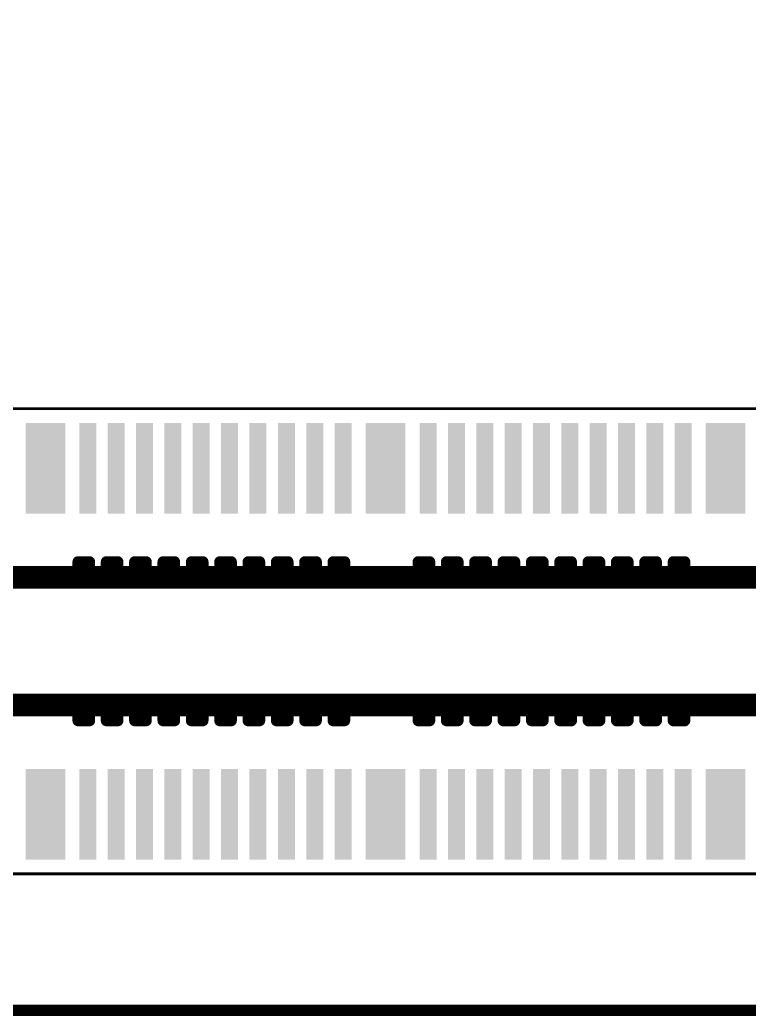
# Model space of a CAD drawing. Header units: millimetres. Extents: x -25.1 to 25.1, y -6.6 to 63.7.
# Drawn here: x -12.45 to 0.41, y -6.61 to 10.96 of the extents above; entities that cross this region are included whole.
import ezdxf

# ---------------------------------------------------------------- set-up
doc = ezdxf.new("R2010")
doc.units = ezdxf.units.MM
for name, color, linetype in [('Mechanical15', 3, 'Continuous'), ('TopLayer', 40, 'Continuous'), ('TopOverlay', 2, 'Continuous')]:
    doc.layers.add(name, color=color, linetype=linetype)

# ---------------------------------------------------------------- blocks, each defined once
blk = doc.blocks.new('Hirose')
at = {"const_width": 0.2}
blk.add_lwpolyline([(-24.97, -6.51), (24.958, -6.51), (24.958, 63.552), (-24.97, 63.552)], close=True, dxfattribs=at)
at = {"layer": 'Mechanical15', "const_width": 0.05}
for points in [[(-25, 4.1), (25, 4.1)], [(-25, -4.1), (25, -4.1)]]:
    blk.add_lwpolyline(points, dxfattribs=at)
at = {"layer": 'TopLayer'}
for points in [[(-12.35, 2.25), (-11.65, 2.25), (-12.35, 3.85), (-11.65, 3.85)], [(-11.4, 2.25), (-11.1, 2.25), (-11.4, 3.85), (-11.1, 3.85)], [(-10.9, 2.25), (-10.6, 2.25), (-10.9, 3.85), (-10.6, 3.85)], [(-10.4, 2.25), (-10.1, 2.25), (-10.4, 3.85), (-10.1, 3.85)], [(-9.9, 2.25), (-9.6, 2.25), (-9.9, 3.85), (-9.6, 3.85)], [(-9.4, 2.25), (-9.1, 2.25), (-9.4, 3.85), (-9.1, 3.85)], [(-8.9, 2.25), (-8.6, 2.25), (-8.9, 3.85), (-8.6, 3.85)], [(-8.4, 2.25), (-8.1, 2.25), (-8.4, 3.85), (-8.1, 3.85)], [(-7.9, 2.25), (-7.6, 2.25), (-7.9, 3.85), (-7.6, 3.85)], [(-7.4, 2.25), (-7.1, 2.25), (-7.4, 3.85), (-7.1, 3.85)], [(-6.9, 2.25), (-6.6, 2.25), (-6.9, 3.85), (-6.6, 3.85)], [(-6.35, 2.25), (-5.65, 2.25), (-6.35, 3.85), (-5.65, 3.85)], [(-5.4, 2.25), (-5.1, 2.25), (-5.4, 3.85), (-5.1, 3.85)], [(-4.9, 2.25), (-4.6, 2.25), (-4.9, 3.85), (-4.6, 3.85)], [(-4.4, 2.25), (-4.1, 2.25), (-4.4, 3.85), (-4.1, 3.85)], [(-3.9, 2.25), (-3.6, 2.25), (-3.9, 3.85), (-3.6, 3.85)], [(-3.4, 2.25), (-3.1, 2.25), (-3.4, 3.85), (-3.1, 3.85)], [(-2.9, 2.25), (-2.6, 2.25), (-2.9, 3.85), (-2.6, 3.85)], [(-2.4, 2.25), (-2.1, 2.25), (-2.4, 3.85), (-2.1, 3.85)], [(-1.9, 2.25), (-1.6, 2.25), (-1.9, 3.85), (-1.6, 3.85)], [(-1.4, 2.25), (-1.1, 2.25), (-1.4, 3.85), (-1.1, 3.85)], [(-0.9, 2.25), (-0.6, 2.25), (-0.9, 3.85), (-0.6, 3.85)], [(-0.35, 2.25), (0.35, 2.25), (-0.35, 3.85), (0.35, 3.85)], [(-12.35, -3.85), (-11.65, -3.85), (-12.35, -2.25), (-11.65, -2.25)], [(-11.4, -3.85), (-11.1, -3.85), (-11.4, -2.25), (-11.1, -2.25)], [(-10.9, -3.85), (-10.6, -3.85), (-10.9, -2.25), (-10.6, -2.25)], [(-10.4, -3.85), (-10.1, -3.85), (-10.4, -2.25), (-10.1, -2.25)], [(-9.9, -3.85), (-9.6, -3.85), (-9.9, -2.25), (-9.6, -2.25)], [(-9.4, -3.85), (-9.1, -3.85), (-9.4, -2.25), (-9.1, -2.25)], [(-8.9, -3.85), (-8.6, -3.85), (-8.9, -2.25), (-8.6, -2.25)], [(-8.4, -3.85), (-8.1, -3.85), (-8.4, -2.25), (-8.1, -2.25)], [(-7.9, -3.85), (-7.6, -3.85), (-7.9, -2.25), (-7.6, -2.25)], [(-7.4, -3.85), (-7.1, -3.85), (-7.4, -2.25), (-7.1, -2.25)], [(-6.9, -3.85), (-6.6, -3.85), (-6.9, -2.25), (-6.6, -2.25)], [(-6.35, -3.85), (-5.65, -3.85), (-6.35, -2.25), (-5.65, -2.25)], [(-5.4, -3.85), (-5.1, -3.85), (-5.4, -2.25), (-5.1, -2.25)], [(-4.9, -3.85), (-4.6, -3.85), (-4.9, -2.25), (-4.6, -2.25)], [(-4.4, -3.85), (-4.1, -3.85), (-4.4, -2.25), (-4.1, -2.25)], [(-3.9, -3.85), (-3.6, -3.85), (-3.9, -2.25), (-3.6, -2.25)], [(-3.4, -3.85), (-3.1, -3.85), (-3.4, -2.25), (-3.1, -2.25)], [(-2.9, -3.85), (-2.6, -3.85), (-2.9, -2.25), (-2.6, -2.25)], [(-2.4, -3.85), (-2.1, -3.85), (-2.4, -2.25), (-2.1, -2.25)], [(-1.9, -3.85), (-1.6, -3.85), (-1.9, -2.25), (-1.6, -2.25)], [(-1.4, -3.85), (-1.1, -3.85), (-1.4, -2.25), (-1.1, -2.25)], [(-0.9, -3.85), (-0.6, -3.85), (-0.9, -2.25), (-0.6, -2.25)], [(-0.35, -3.85), (0.35, -3.85), (-0.35, -2.25), (0.35, -2.25)]]:
    blk.add_solid(points, dxfattribs=at)
at = {"layer": 'TopOverlay', "const_width": 0.2}
for points in [[(-11.423, 1.346), (-11.423, 1.4)], [(-11.423, 1.4), (-11.223, 1.4)], [(-11.423, 1.225), (-11.423, 1.346)], [(-11.223, 1.346), (-11.223, 1.4)], [(-11.223, 1.225), (-11.223, 1.346)], [(-10.923, 1.346), (-10.923, 1.4)], [(-10.923, 1.4), (-10.723, 1.4)], [(-10.923, 1.225), (-10.923, 1.346)], [(-10.723, 1.346), (-10.723, 1.4)], [(-10.723, 1.225), (-10.723, 1.346)], [(-10.423, 1.346), (-10.423, 1.4)], [(-10.423, 1.4), (-10.223, 1.4)], [(-10.423, 1.225), (-10.423, 1.346)], [(-10.223, 1.346), (-10.223, 1.4)], [(-10.223, 1.225), (-10.223, 1.346)], [(-9.923, 1.346), (-9.923, 1.4)], [(-9.923, 1.4), (-9.723, 1.4)], [(-9.923, 1.225), (-9.923, 1.346)], [(-9.723, 1.346), (-9.723, 1.4)], [(-9.723, 1.225), (-9.723, 1.346)], [(-9.423, 1.346), (-9.423, 1.4)], [(-9.423, 1.4), (-9.223, 1.4)], [(-9.423, 1.225), (-9.423, 1.346)], [(-9.223, 1.346), (-9.223, 1.4)], [(-9.223, 1.225), (-9.223, 1.346)], [(-8.923, 1.346), (-8.923, 1.4)], [(-8.923, 1.4), (-8.723, 1.4)], [(-8.923, 1.225), (-8.923, 1.346)], [(-8.723, 1.346), (-8.723, 1.4)], [(-8.723, 1.225), (-8.723, 1.346)], [(-8.423, 1.346), (-8.423, 1.4)], [(-8.423, 1.4), (-8.223, 1.4)], [(-8.423, 1.225), (-8.423, 1.346)], [(-8.223, 1.346), (-8.223, 1.4)], [(-8.223, 1.225), (-8.223, 1.346)], [(-7.923, 1.346), (-7.923, 1.4)], [(-7.923, 1.4), (-7.723, 1.4)], [(-7.923, 1.225), (-7.923, 1.346)], [(-7.723, 1.346), (-7.723, 1.4)], [(-7.723, 1.225), (-7.723, 1.346)], [(-7.423, 1.346), (-7.423, 1.4)], [(-7.423, 1.4), (-7.223, 1.4)], [(-7.423, 1.225), (-7.423, 1.346)], [(-7.223, 1.346), (-7.223, 1.4)], [(-7.223, 1.225), (-7.223, 1.346)], [(-6.923, 1.346), (-6.923, 1.4)], [(-6.923, 1.4), (-6.723, 1.4)], [(-6.923, 1.225), (-6.923, 1.346)], [(-6.723, 1.346), (-6.723, 1.4)], [(-6.723, 1.225), (-6.723, 1.346)], [(-5.423, 1.346), (-5.423, 1.4)], [(-5.423, 1.4), (-5.223, 1.4)], [(-5.423, 1.225), (-5.423, 1.346)], [(-5.223, 1.346), (-5.223, 1.4)], [(-5.223, 1.225), (-5.223, 1.346)], [(-4.923, 1.346), (-4.923, 1.4)], [(-4.923, 1.4), (-4.723, 1.4)], [(-4.923, 1.225), (-4.923, 1.346)], [(-4.723, 1.346), (-4.723, 1.4)], [(-4.723, 1.225), (-4.723, 1.346)], [(-4.423, 1.346), (-4.423, 1.4)], [(-4.423, 1.4), (-4.223, 1.4)], [(-4.423, 1.225), (-4.423, 1.346)], [(-4.223, 1.346), (-4.223, 1.4)], [(-4.223, 1.225), (-4.223, 1.346)], [(-3.923, 1.346), (-3.923, 1.4)], [(-3.923, 1.4), (-3.723, 1.4)], [(-3.923, 1.225), (-3.923, 1.346)], [(-3.723, 1.346), (-3.723, 1.4)], [(-3.723, 1.225), (-3.723, 1.346)], [(-3.423, 1.346), (-3.423, 1.4)], [(-3.423, 1.4), (-3.223, 1.4)], [(-3.423, 1.225), (-3.423, 1.346)], [(-3.223, 1.346), (-3.223, 1.4)], [(-3.223, 1.225), (-3.223, 1.346)], [(-2.923, 1.346), (-2.923, 1.4)], [(-2.923, 1.4), (-2.723, 1.4)], [(-2.923, 1.225), (-2.923, 1.346)], [(-2.723, 1.346), (-2.723, 1.4)], [(-2.723, 1.225), (-2.723, 1.346)], [(-2.423, 1.346), (-2.423, 1.4)], [(-2.423, 1.4), (-2.223, 1.4)], [(-2.423, 1.225), (-2.423, 1.346)], [(-2.223, 1.346), (-2.223, 1.4)], [(-2.223, 1.225), (-2.223, 1.346)], [(-1.923, 1.346), (-1.923, 1.4)], [(-1.923, 1.4), (-1.723, 1.4)], [(-1.923, 1.225), (-1.923, 1.346)], [(-1.723, 1.346), (-1.723, 1.4)], [(-1.723, 1.225), (-1.723, 1.346)], [(-1.423, 1.346), (-1.423, 1.4)], [(-1.423, 1.4), (-1.223, 1.4)], [(-1.423, 1.225), (-1.423, 1.346)], [(-1.223, 1.346), (-1.223, 1.4)], [(-1.223, 1.225), (-1.223, 1.346)], [(-0.923, 1.346), (-0.923, 1.4)], [(-0.923, 1.4), (-0.723, 1.4)], [(-0.923, 1.225), (-0.923, 1.346)], [(-0.723, 1.346), (-0.723, 1.4)], [(-0.723, 1.225), (-0.723, 1.346)], [(-21.75, 1.225), (21.75, 1.225)], [(-21.75, 1.025), (21.75, 1.025)], [(-21.75, -1.025), (21.75, -1.025)], [(-21.75, -1.225), (21.75, -1.225)], [(-11.423, -1.346), (-11.423, -1.225)], [(-11.223, -1.346), (-11.223, -1.225)], [(-10.923, -1.346), (-10.923, -1.225)], [(-10.723, -1.346), (-10.723, -1.225)], [(-10.423, -1.346), (-10.423, -1.225)], [(-10.223, -1.346), (-10.223, -1.225)], [(-9.923, -1.346), (-9.923, -1.225)], [(-9.723, -1.346), (-9.723, -1.225)], [(-9.423, -1.346), (-9.423, -1.225)], [(-9.223, -1.346), (-9.223, -1.225)], [(-8.923, -1.346), (-8.923, -1.225)], [(-8.723, -1.346), (-8.723, -1.225)], [(-8.423, -1.346), (-8.423, -1.225)], [(-8.223, -1.346), (-8.223, -1.225)], [(-7.923, -1.346), (-7.923, -1.225)], [(-7.723, -1.346), (-7.723, -1.225)], [(-7.423, -1.346), (-7.423, -1.225)], [(-7.223, -1.346), (-7.223, -1.225)], [(-6.923, -1.346), (-6.923, -1.225)], [(-6.723, -1.346), (-6.723, -1.225)], [(-5.423, -1.346), (-5.423, -1.225)], [(-5.223, -1.346), (-5.223, -1.225)], [(-4.923, -1.346), (-4.923, -1.225)], [(-4.723, -1.346), (-4.723, -1.225)], [(-4.423, -1.346), (-4.423, -1.225)], [(-4.223, -1.346), (-4.223, -1.225)], [(-3.923, -1.346), (-3.923, -1.225)], [(-3.723, -1.346), (-3.723, -1.225)], [(-3.423, -1.346), (-3.423, -1.225)], [(-3.223, -1.346), (-3.223, -1.225)], [(-2.923, -1.346), (-2.923, -1.225)], [(-2.723, -1.346), (-2.723, -1.225)], [(-2.423, -1.346), (-2.423, -1.225)], [(-2.223, -1.346), (-2.223, -1.225)], [(-1.923, -1.346), (-1.923, -1.225)], [(-1.723, -1.346), (-1.723, -1.225)], [(-1.423, -1.346), (-1.423, -1.225)], [(-1.223, -1.346), (-1.223, -1.225)], [(-0.923, -1.346), (-0.923, -1.225)], [(-0.723, -1.346), (-0.723, -1.225)], [(-11.423, -1.4), (-11.423, -1.346)], [(-11.423, -1.4), (-11.223, -1.4)], [(-11.223, -1.4), (-11.223, -1.346)], [(-10.923, -1.4), (-10.923, -1.346)], [(-10.923, -1.4), (-10.723, -1.4)], [(-10.723, -1.4), (-10.723, -1.346)], [(-10.423, -1.4), (-10.423, -1.346)], [(-10.423, -1.4), (-10.223, -1.4)], [(-10.223, -1.4), (-10.223, -1.346)], [(-9.923, -1.4), (-9.923, -1.346)], [(-9.923, -1.4), (-9.723, -1.4)], [(-9.723, -1.4), (-9.723, -1.346)], [(-9.423, -1.4), (-9.423, -1.346)], [(-9.423, -1.4), (-9.223, -1.4)], [(-9.223, -1.4), (-9.223, -1.346)], [(-8.923, -1.4), (-8.923, -1.346)], [(-8.923, -1.4), (-8.723, -1.4)], [(-8.723, -1.4), (-8.723, -1.346)], [(-8.423, -1.4), (-8.423, -1.346)], [(-8.423, -1.4), (-8.223, -1.4)], [(-8.223, -1.4), (-8.223, -1.346)], [(-7.923, -1.4), (-7.923, -1.346)], [(-7.923, -1.4), (-7.723, -1.4)], [(-7.723, -1.4), (-7.723, -1.346)], [(-7.423, -1.4), (-7.423, -1.346)], [(-7.423, -1.4), (-7.223, -1.4)], [(-7.223, -1.4), (-7.223, -1.346)], [(-6.923, -1.4), (-6.923, -1.346)], [(-6.923, -1.4), (-6.723, -1.4)], [(-6.723, -1.4), (-6.723, -1.346)], [(-5.423, -1.4), (-5.423, -1.346)], [(-5.423, -1.4), (-5.223, -1.4)], [(-5.223, -1.4), (-5.223, -1.346)], [(-4.923, -1.4), (-4.923, -1.346)], [(-4.923, -1.4), (-4.723, -1.4)], [(-4.723, -1.4), (-4.723, -1.346)], [(-4.423, -1.4), (-4.423, -1.346)], [(-4.423, -1.4), (-4.223, -1.4)], [(-4.223, -1.4), (-4.223, -1.346)], [(-3.923, -1.4), (-3.923, -1.346)], [(-3.923, -1.4), (-3.723, -1.4)], [(-3.723, -1.4), (-3.723, -1.346)], [(-3.423, -1.4), (-3.423, -1.346)], [(-3.423, -1.4), (-3.223, -1.4)], [(-3.223, -1.4), (-3.223, -1.346)], [(-2.923, -1.4), (-2.923, -1.346)], [(-2.923, -1.4), (-2.723, -1.4)], [(-2.723, -1.4), (-2.723, -1.346)], [(-2.423, -1.4), (-2.423, -1.346)], [(-2.423, -1.4), (-2.223, -1.4)], [(-2.223, -1.4), (-2.223, -1.346)], [(-1.923, -1.4), (-1.923, -1.346)], [(-1.923, -1.4), (-1.723, -1.4)], [(-1.723, -1.4), (-1.723, -1.346)], [(-1.423, -1.4), (-1.423, -1.346)], [(-1.423, -1.4), (-1.223, -1.4)], [(-1.223, -1.4), (-1.223, -1.346)], [(-0.923, -1.4), (-0.923, -1.346)], [(-0.923, -1.4), (-0.723, -1.4)], [(-0.723, -1.4), (-0.723, -1.346)]]:
    blk.add_lwpolyline(points, dxfattribs=at)
at = {"layer": 'TopOverlay', "const_width": 0.1}
for points in [[(-11.473, 1.4, 1), (-11.373, 1.4, 1)], [(-11.473, 1.4, 1), (-11.373, 1.4, 1)], [(-11.473, 1.346, 1), (-11.373, 1.346, 1)], [(-11.473, 1.346, 1), (-11.373, 1.346, 1)], [(-11.273, 1.4, 1), (-11.173, 1.4, 1)], [(-11.273, 1.4, 1), (-11.173, 1.4, 1)], [(-11.273, 1.346, 1), (-11.173, 1.346, 1)], [(-11.273, 1.346, 1), (-11.173, 1.346, 1)], [(-10.973, 1.4, 1), (-10.873, 1.4, 1)], [(-10.973, 1.4, 1), (-10.873, 1.4, 1)], [(-10.973, 1.346, 1), (-10.873, 1.346, 1)], [(-10.973, 1.346, 1), (-10.873, 1.346, 1)], [(-10.773, 1.4, 1), (-10.673, 1.4, 1)], [(-10.773, 1.4, 1), (-10.673, 1.4, 1)], [(-10.773, 1.346, 1), (-10.673, 1.346, 1)], [(-10.773, 1.346, 1), (-10.673, 1.346, 1)], [(-10.473, 1.4, 1), (-10.373, 1.4, 1)], [(-10.473, 1.4, 1), (-10.373, 1.4, 1)], [(-10.473, 1.346, 1), (-10.373, 1.346, 1)], [(-10.473, 1.346, 1), (-10.373, 1.346, 1)], [(-10.273, 1.4, 1), (-10.173, 1.4, 1)], [(-10.273, 1.4, 1), (-10.173, 1.4, 1)], [(-10.273, 1.346, 1), (-10.173, 1.346, 1)], [(-10.273, 1.346, 1), (-10.173, 1.346, 1)], [(-9.973, 1.4, 1), (-9.873, 1.4, 1)], [(-9.973, 1.4, 1), (-9.873, 1.4, 1)], [(-9.973, 1.346, 1), (-9.873, 1.346, 1)], [(-9.973, 1.346, 1), (-9.873, 1.346, 1)], [(-9.773, 1.4, 1), (-9.673, 1.4, 1)], [(-9.773, 1.4, 1), (-9.673, 1.4, 1)], [(-9.773, 1.346, 1), (-9.673, 1.346, 1)], [(-9.773, 1.346, 1), (-9.673, 1.346, 1)], [(-9.473, 1.4, 1), (-9.373, 1.4, 1)], [(-9.473, 1.4, 1), (-9.373, 1.4, 1)], [(-9.473, 1.346, 1), (-9.373, 1.346, 1)], [(-9.473, 1.346, 1), (-9.373, 1.346, 1)], [(-9.273, 1.4, 1), (-9.173, 1.4, 1)], [(-9.273, 1.4, 1), (-9.173, 1.4, 1)], [(-9.273, 1.346, 1), (-9.173, 1.346, 1)], [(-9.273, 1.346, 1), (-9.173, 1.346, 1)], [(-8.973, 1.4, 1), (-8.873, 1.4, 1)], [(-8.973, 1.4, 1), (-8.873, 1.4, 1)], [(-8.973, 1.346, 1), (-8.873, 1.346, 1)], [(-8.973, 1.346, 1), (-8.873, 1.346, 1)], [(-8.773, 1.4, 1), (-8.673, 1.4, 1)], [(-8.773, 1.4, 1), (-8.673, 1.4, 1)], [(-8.773, 1.346, 1), (-8.673, 1.346, 1)], [(-8.773, 1.346, 1), (-8.673, 1.346, 1)], [(-8.473, 1.4, 1), (-8.373, 1.4, 1)], [(-8.473, 1.4, 1), (-8.373, 1.4, 1)], [(-8.473, 1.346, 1), (-8.373, 1.346, 1)], [(-8.473, 1.346, 1), (-8.373, 1.346, 1)], [(-8.273, 1.4, 1), (-8.173, 1.4, 1)], [(-8.273, 1.4, 1), (-8.173, 1.4, 1)], [(-8.273, 1.346, 1), (-8.173, 1.346, 1)], [(-8.273, 1.346, 1), (-8.173, 1.346, 1)], [(-7.973, 1.4, 1), (-7.873, 1.4, 1)], [(-7.973, 1.4, 1), (-7.873, 1.4, 1)], [(-7.973, 1.346, 1), (-7.873, 1.346, 1)], [(-7.973, 1.346, 1), (-7.873, 1.346, 1)], [(-7.773, 1.4, 1), (-7.673, 1.4, 1)], [(-7.773, 1.4, 1), (-7.673, 1.4, 1)], [(-7.773, 1.346, 1), (-7.673, 1.346, 1)], [(-7.773, 1.346, 1), (-7.673, 1.346, 1)], [(-7.473, 1.4, 1), (-7.373, 1.4, 1)], [(-7.473, 1.4, 1), (-7.373, 1.4, 1)], [(-7.473, 1.346, 1), (-7.373, 1.346, 1)], [(-7.473, 1.346, 1), (-7.373, 1.346, 1)], [(-7.273, 1.4, 1), (-7.173, 1.4, 1)], [(-7.273, 1.4, 1), (-7.173, 1.4, 1)], [(-7.273, 1.346, 1), (-7.173, 1.346, 1)], [(-7.273, 1.346, 1), (-7.173, 1.346, 1)], [(-6.973, 1.4, 1), (-6.873, 1.4, 1)], [(-6.973, 1.4, 1), (-6.873, 1.4, 1)], [(-6.973, 1.346, 1), (-6.873, 1.346, 1)], [(-6.973, 1.346, 1), (-6.873, 1.346, 1)], [(-6.773, 1.4, 1), (-6.673, 1.4, 1)], [(-6.773, 1.4, 1), (-6.673, 1.4, 1)], [(-6.773, 1.346, 1), (-6.673, 1.346, 1)], [(-6.773, 1.346, 1), (-6.673, 1.346, 1)], [(-5.473, 1.4, 1), (-5.373, 1.4, 1)], [(-5.473, 1.4, 1), (-5.373, 1.4, 1)], [(-5.473, 1.346, 1), (-5.373, 1.346, 1)], [(-5.473, 1.346, 1), (-5.373, 1.346, 1)], [(-5.273, 1.4, 1), (-5.173, 1.4, 1)], [(-5.273, 1.4, 1), (-5.173, 1.4, 1)], [(-5.273, 1.346, 1), (-5.173, 1.346, 1)], [(-5.273, 1.346, 1), (-5.173, 1.346, 1)], [(-4.973, 1.4, 1), (-4.873, 1.4, 1)], [(-4.973, 1.4, 1), (-4.873, 1.4, 1)], [(-4.973, 1.346, 1), (-4.873, 1.346, 1)], [(-4.973, 1.346, 1), (-4.873, 1.346, 1)], [(-4.773, 1.4, 1), (-4.673, 1.4, 1)], [(-4.773, 1.4, 1), (-4.673, 1.4, 1)], [(-4.773, 1.346, 1), (-4.673, 1.346, 1)], [(-4.773, 1.346, 1), (-4.673, 1.346, 1)], [(-4.473, 1.4, 1), (-4.373, 1.4, 1)], [(-4.473, 1.4, 1), (-4.373, 1.4, 1)], [(-4.473, 1.346, 1), (-4.373, 1.346, 1)], [(-4.473, 1.346, 1), (-4.373, 1.346, 1)], [(-4.273, 1.4, 1), (-4.173, 1.4, 1)], [(-4.273, 1.4, 1), (-4.173, 1.4, 1)], [(-4.273, 1.346, 1), (-4.173, 1.346, 1)], [(-4.273, 1.346, 1), (-4.173, 1.346, 1)], [(-3.973, 1.4, 1), (-3.873, 1.4, 1)], [(-3.973, 1.4, 1), (-3.873, 1.4, 1)], [(-3.973, 1.346, 1), (-3.873, 1.346, 1)], [(-3.973, 1.346, 1), (-3.873, 1.346, 1)], [(-3.773, 1.4, 1), (-3.673, 1.4, 1)], [(-3.773, 1.4, 1), (-3.673, 1.4, 1)], [(-3.773, 1.346, 1), (-3.673, 1.346, 1)], [(-3.773, 1.346, 1), (-3.673, 1.346, 1)], [(-3.473, 1.4, 1), (-3.373, 1.4, 1)], [(-3.473, 1.4, 1), (-3.373, 1.4, 1)], [(-3.473, 1.346, 1), (-3.373, 1.346, 1)], [(-3.473, 1.346, 1), (-3.373, 1.346, 1)], [(-3.273, 1.4, 1), (-3.173, 1.4, 1)], [(-3.273, 1.4, 1), (-3.173, 1.4, 1)], [(-3.273, 1.346, 1), (-3.173, 1.346, 1)], [(-3.273, 1.346, 1), (-3.173, 1.346, 1)], [(-2.973, 1.4, 1), (-2.873, 1.4, 1)], [(-2.973, 1.4, 1), (-2.873, 1.4, 1)], [(-2.973, 1.346, 1), (-2.873, 1.346, 1)], [(-2.973, 1.346, 1), (-2.873, 1.346, 1)], [(-2.773, 1.4, 1), (-2.673, 1.4, 1)], [(-2.773, 1.4, 1), (-2.673, 1.4, 1)], [(-2.773, 1.346, 1), (-2.673, 1.346, 1)], [(-2.773, 1.346, 1), (-2.673, 1.346, 1)], [(-2.473, 1.4, 1), (-2.373, 1.4, 1)], [(-2.473, 1.4, 1), (-2.373, 1.4, 1)], [(-2.473, 1.346, 1), (-2.373, 1.346, 1)], [(-2.473, 1.346, 1), (-2.373, 1.346, 1)], [(-2.273, 1.4, 1), (-2.173, 1.4, 1)], [(-2.273, 1.4, 1), (-2.173, 1.4, 1)], [(-2.273, 1.346, 1), (-2.173, 1.346, 1)], [(-2.273, 1.346, 1), (-2.173, 1.346, 1)], [(-1.973, 1.4, 1), (-1.873, 1.4, 1)], [(-1.973, 1.4, 1), (-1.873, 1.4, 1)], [(-1.973, 1.346, 1), (-1.873, 1.346, 1)], [(-1.973, 1.346, 1), (-1.873, 1.346, 1)], [(-1.773, 1.4, 1), (-1.673, 1.4, 1)], [(-1.773, 1.4, 1), (-1.673, 1.4, 1)], [(-1.773, 1.346, 1), (-1.673, 1.346, 1)], [(-1.773, 1.346, 1), (-1.673, 1.346, 1)], [(-1.473, 1.4, 1), (-1.373, 1.4, 1)], [(-1.473, 1.4, 1), (-1.373, 1.4, 1)], [(-1.473, 1.346, 1), (-1.373, 1.346, 1)], [(-1.473, 1.346, 1), (-1.373, 1.346, 1)], [(-1.273, 1.4, 1), (-1.173, 1.4, 1)], [(-1.273, 1.4, 1), (-1.173, 1.4, 1)], [(-1.273, 1.346, 1), (-1.173, 1.346, 1)], [(-1.273, 1.346, 1), (-1.173, 1.346, 1)], [(-0.973, 1.4, 1), (-0.873, 1.4, 1)], [(-0.973, 1.4, 1), (-0.873, 1.4, 1)], [(-0.973, 1.346, 1), (-0.873, 1.346, 1)], [(-0.973, 1.346, 1), (-0.873, 1.346, 1)], [(-0.773, 1.4, 1), (-0.673, 1.4, 1)], [(-0.773, 1.4, 1), (-0.673, 1.4, 1)], [(-0.773, 1.346, 1), (-0.673, 1.346, 1)], [(-0.773, 1.346, 1), (-0.673, 1.346, 1)], [(-11.473, 1.225, 1), (-11.373, 1.225, 1)], [(-11.273, 1.225, 1), (-11.173, 1.225, 1)], [(-10.973, 1.225, 1), (-10.873, 1.225, 1)], [(-10.773, 1.225, 1), (-10.673, 1.225, 1)], [(-10.473, 1.225, 1), (-10.373, 1.225, 1)], [(-10.273, 1.225, 1), (-10.173, 1.225, 1)], [(-9.973, 1.225, 1), (-9.873, 1.225, 1)], [(-9.773, 1.225, 1), (-9.673, 1.225, 1)], [(-9.473, 1.225, 1), (-9.373, 1.225, 1)], [(-9.273, 1.225, 1), (-9.173, 1.225, 1)], [(-8.973, 1.225, 1), (-8.873, 1.225, 1)], [(-8.773, 1.225, 1), (-8.673, 1.225, 1)], [(-8.473, 1.225, 1), (-8.373, 1.225, 1)], [(-8.273, 1.225, 1), (-8.173, 1.225, 1)], [(-7.973, 1.225, 1), (-7.873, 1.225, 1)], [(-7.773, 1.225, 1), (-7.673, 1.225, 1)], [(-7.473, 1.225, 1), (-7.373, 1.225, 1)], [(-7.273, 1.225, 1), (-7.173, 1.225, 1)], [(-6.973, 1.225, 1), (-6.873, 1.225, 1)], [(-6.773, 1.225, 1), (-6.673, 1.225, 1)], [(-5.473, 1.225, 1), (-5.373, 1.225, 1)], [(-5.273, 1.225, 1), (-5.173, 1.225, 1)], [(-4.973, 1.225, 1), (-4.873, 1.225, 1)], [(-4.773, 1.225, 1), (-4.673, 1.225, 1)], [(-4.473, 1.225, 1), (-4.373, 1.225, 1)], [(-4.273, 1.225, 1), (-4.173, 1.225, 1)], [(-3.973, 1.225, 1), (-3.873, 1.225, 1)], [(-3.773, 1.225, 1), (-3.673, 1.225, 1)], [(-3.473, 1.225, 1), (-3.373, 1.225, 1)], [(-3.273, 1.225, 1), (-3.173, 1.225, 1)], [(-2.973, 1.225, 1), (-2.873, 1.225, 1)], [(-2.773, 1.225, 1), (-2.673, 1.225, 1)], [(-2.473, 1.225, 1), (-2.373, 1.225, 1)], [(-2.273, 1.225, 1), (-2.173, 1.225, 1)], [(-1.973, 1.225, 1), (-1.873, 1.225, 1)], [(-1.773, 1.225, 1), (-1.673, 1.225, 1)], [(-1.473, 1.225, 1), (-1.373, 1.225, 1)], [(-1.273, 1.225, 1), (-1.173, 1.225, 1)], [(-0.973, 1.225, 1), (-0.873, 1.225, 1)], [(-0.773, 1.225, 1), (-0.673, 1.225, 1)], [(-11.473, -1.225, 1), (-11.373, -1.225, 1)], [(-11.273, -1.225, 1), (-11.173, -1.225, 1)], [(-10.973, -1.225, 1), (-10.873, -1.225, 1)], [(-10.773, -1.225, 1), (-10.673, -1.225, 1)], [(-10.473, -1.225, 1), (-10.373, -1.225, 1)], [(-10.273, -1.225, 1), (-10.173, -1.225, 1)], [(-9.973, -1.225, 1), (-9.873, -1.225, 1)], [(-9.773, -1.225, 1), (-9.673, -1.225, 1)], [(-9.473, -1.225, 1), (-9.373, -1.225, 1)], [(-9.273, -1.225, 1), (-9.173, -1.225, 1)], [(-8.973, -1.225, 1), (-8.873, -1.225, 1)], [(-8.773, -1.225, 1), (-8.673, -1.225, 1)], [(-8.473, -1.225, 1), (-8.373, -1.225, 1)], [(-8.273, -1.225, 1), (-8.173, -1.225, 1)], [(-7.973, -1.225, 1), (-7.873, -1.225, 1)], [(-7.773, -1.225, 1), (-7.673, -1.225, 1)], [(-7.473, -1.225, 1), (-7.373, -1.225, 1)], [(-7.273, -1.225, 1), (-7.173, -1.225, 1)], [(-6.973, -1.225, 1), (-6.873, -1.225, 1)], [(-6.773, -1.225, 1), (-6.673, -1.225, 1)], [(-5.473, -1.225, 1), (-5.373, -1.225, 1)], [(-5.273, -1.225, 1), (-5.173, -1.225, 1)], [(-4.973, -1.225, 1), (-4.873, -1.225, 1)], [(-4.773, -1.225, 1), (-4.673, -1.225, 1)], [(-4.473, -1.225, 1), (-4.373, -1.225, 1)], [(-4.273, -1.225, 1), (-4.173, -1.225, 1)], [(-3.973, -1.225, 1), (-3.873, -1.225, 1)], [(-3.773, -1.225, 1), (-3.673, -1.225, 1)], [(-3.473, -1.225, 1), (-3.373, -1.225, 1)], [(-3.273, -1.225, 1), (-3.173, -1.225, 1)], [(-2.973, -1.225, 1), (-2.873, -1.225, 1)], [(-2.773, -1.225, 1), (-2.673, -1.225, 1)], [(-2.473, -1.225, 1), (-2.373, -1.225, 1)], [(-2.273, -1.225, 1), (-2.173, -1.225, 1)], [(-1.973, -1.225, 1), (-1.873, -1.225, 1)], [(-1.773, -1.225, 1), (-1.673, -1.225, 1)], [(-1.473, -1.225, 1), (-1.373, -1.225, 1)], [(-1.273, -1.225, 1), (-1.173, -1.225, 1)], [(-0.973, -1.225, 1), (-0.873, -1.225, 1)], [(-0.773, -1.225, 1), (-0.673, -1.225, 1)], [(-11.473, -1.346, 1), (-11.373, -1.346, 1)], [(-11.473, -1.346, 1), (-11.373, -1.346, 1)], [(-11.473, -1.4, 1), (-11.373, -1.4, 1)], [(-11.473, -1.4, 1), (-11.373, -1.4, 1)], [(-11.273, -1.346, 1), (-11.173, -1.346, 1)], [(-11.273, -1.346, 1), (-11.173, -1.346, 1)], [(-11.273, -1.4, 1), (-11.173, -1.4, 1)], [(-11.273, -1.4, 1), (-11.173, -1.4, 1)], [(-10.973, -1.346, 1), (-10.873, -1.346, 1)], [(-10.973, -1.346, 1), (-10.873, -1.346, 1)], [(-10.973, -1.4, 1), (-10.873, -1.4, 1)], [(-10.973, -1.4, 1), (-10.873, -1.4, 1)], [(-10.773, -1.346, 1), (-10.673, -1.346, 1)], [(-10.773, -1.346, 1), (-10.673, -1.346, 1)], [(-10.773, -1.4, 1), (-10.673, -1.4, 1)], [(-10.773, -1.4, 1), (-10.673, -1.4, 1)], [(-10.473, -1.346, 1), (-10.373, -1.346, 1)], [(-10.473, -1.346, 1), (-10.373, -1.346, 1)], [(-10.473, -1.4, 1), (-10.373, -1.4, 1)], [(-10.473, -1.4, 1), (-10.373, -1.4, 1)], [(-10.273, -1.346, 1), (-10.173, -1.346, 1)], [(-10.273, -1.346, 1), (-10.173, -1.346, 1)], [(-10.273, -1.4, 1), (-10.173, -1.4, 1)], [(-10.273, -1.4, 1), (-10.173, -1.4, 1)], [(-9.973, -1.346, 1), (-9.873, -1.346, 1)], [(-9.973, -1.346, 1), (-9.873, -1.346, 1)], [(-9.973, -1.4, 1), (-9.873, -1.4, 1)], [(-9.973, -1.4, 1), (-9.873, -1.4, 1)], [(-9.773, -1.346, 1), (-9.673, -1.346, 1)], [(-9.773, -1.346, 1), (-9.673, -1.346, 1)], [(-9.773, -1.4, 1), (-9.673, -1.4, 1)], [(-9.773, -1.4, 1), (-9.673, -1.4, 1)], [(-9.473, -1.346, 1), (-9.373, -1.346, 1)], [(-9.473, -1.346, 1), (-9.373, -1.346, 1)], [(-9.473, -1.4, 1), (-9.373, -1.4, 1)], [(-9.473, -1.4, 1), (-9.373, -1.4, 1)], [(-9.273, -1.346, 1), (-9.173, -1.346, 1)], [(-9.273, -1.346, 1), (-9.173, -1.346, 1)], [(-9.273, -1.4, 1), (-9.173, -1.4, 1)], [(-9.273, -1.4, 1), (-9.173, -1.4, 1)], [(-8.973, -1.346, 1), (-8.873, -1.346, 1)], [(-8.973, -1.346, 1), (-8.873, -1.346, 1)], [(-8.973, -1.4, 1), (-8.873, -1.4, 1)], [(-8.973, -1.4, 1), (-8.873, -1.4, 1)], [(-8.773, -1.346, 1), (-8.673, -1.346, 1)], [(-8.773, -1.346, 1), (-8.673, -1.346, 1)], [(-8.773, -1.4, 1), (-8.673, -1.4, 1)], [(-8.773, -1.4, 1), (-8.673, -1.4, 1)], [(-8.473, -1.346, 1), (-8.373, -1.346, 1)], [(-8.473, -1.346, 1), (-8.373, -1.346, 1)], [(-8.473, -1.4, 1), (-8.373, -1.4, 1)], [(-8.473, -1.4, 1), (-8.373, -1.4, 1)], [(-8.273, -1.346, 1), (-8.173, -1.346, 1)], [(-8.273, -1.346, 1), (-8.173, -1.346, 1)], [(-8.273, -1.4, 1), (-8.173, -1.4, 1)], [(-8.273, -1.4, 1), (-8.173, -1.4, 1)], [(-7.973, -1.346, 1), (-7.873, -1.346, 1)], [(-7.973, -1.346, 1), (-7.873, -1.346, 1)], [(-7.973, -1.4, 1), (-7.873, -1.4, 1)], [(-7.973, -1.4, 1), (-7.873, -1.4, 1)], [(-7.773, -1.346, 1), (-7.673, -1.346, 1)], [(-7.773, -1.346, 1), (-7.673, -1.346, 1)], [(-7.773, -1.4, 1), (-7.673, -1.4, 1)], [(-7.773, -1.4, 1), (-7.673, -1.4, 1)], [(-7.473, -1.346, 1), (-7.373, -1.346, 1)], [(-7.473, -1.346, 1), (-7.373, -1.346, 1)], [(-7.473, -1.4, 1), (-7.373, -1.4, 1)], [(-7.473, -1.4, 1), (-7.373, -1.4, 1)], [(-7.273, -1.346, 1), (-7.173, -1.346, 1)], [(-7.273, -1.346, 1), (-7.173, -1.346, 1)], [(-7.273, -1.4, 1), (-7.173, -1.4, 1)], [(-7.273, -1.4, 1), (-7.173, -1.4, 1)], [(-6.973, -1.346, 1), (-6.873, -1.346, 1)], [(-6.973, -1.346, 1), (-6.873, -1.346, 1)], [(-6.973, -1.4, 1), (-6.873, -1.4, 1)], [(-6.973, -1.4, 1), (-6.873, -1.4, 1)], [(-6.773, -1.346, 1), (-6.673, -1.346, 1)], [(-6.773, -1.346, 1), (-6.673, -1.346, 1)], [(-6.773, -1.4, 1), (-6.673, -1.4, 1)], [(-6.773, -1.4, 1), (-6.673, -1.4, 1)], [(-5.473, -1.346, 1), (-5.373, -1.346, 1)], [(-5.473, -1.346, 1), (-5.373, -1.346, 1)], [(-5.473, -1.4, 1), (-5.373, -1.4, 1)], [(-5.473, -1.4, 1), (-5.373, -1.4, 1)], [(-5.273, -1.346, 1), (-5.173, -1.346, 1)], [(-5.273, -1.346, 1), (-5.173, -1.346, 1)], [(-5.273, -1.4, 1), (-5.173, -1.4, 1)], [(-5.273, -1.4, 1), (-5.173, -1.4, 1)], [(-4.973, -1.346, 1), (-4.873, -1.346, 1)], [(-4.973, -1.346, 1), (-4.873, -1.346, 1)], [(-4.973, -1.4, 1), (-4.873, -1.4, 1)], [(-4.973, -1.4, 1), (-4.873, -1.4, 1)], [(-4.773, -1.346, 1), (-4.673, -1.346, 1)], [(-4.773, -1.346, 1), (-4.673, -1.346, 1)], [(-4.773, -1.4, 1), (-4.673, -1.4, 1)], [(-4.773, -1.4, 1), (-4.673, -1.4, 1)], [(-4.473, -1.346, 1), (-4.373, -1.346, 1)], [(-4.473, -1.346, 1), (-4.373, -1.346, 1)], [(-4.473, -1.4, 1), (-4.373, -1.4, 1)], [(-4.473, -1.4, 1), (-4.373, -1.4, 1)], [(-4.273, -1.346, 1), (-4.173, -1.346, 1)], [(-4.273, -1.346, 1), (-4.173, -1.346, 1)], [(-4.273, -1.4, 1), (-4.173, -1.4, 1)], [(-4.273, -1.4, 1), (-4.173, -1.4, 1)], [(-3.973, -1.346, 1), (-3.873, -1.346, 1)], [(-3.973, -1.346, 1), (-3.873, -1.346, 1)], [(-3.973, -1.4, 1), (-3.873, -1.4, 1)], [(-3.973, -1.4, 1), (-3.873, -1.4, 1)], [(-3.773, -1.346, 1), (-3.673, -1.346, 1)], [(-3.773, -1.346, 1), (-3.673, -1.346, 1)], [(-3.773, -1.4, 1), (-3.673, -1.4, 1)], [(-3.773, -1.4, 1), (-3.673, -1.4, 1)], [(-3.473, -1.346, 1), (-3.373, -1.346, 1)], [(-3.473, -1.346, 1), (-3.373, -1.346, 1)], [(-3.473, -1.4, 1), (-3.373, -1.4, 1)], [(-3.473, -1.4, 1), (-3.373, -1.4, 1)], [(-3.273, -1.346, 1), (-3.173, -1.346, 1)], [(-3.273, -1.346, 1), (-3.173, -1.346, 1)], [(-3.273, -1.4, 1), (-3.173, -1.4, 1)], [(-3.273, -1.4, 1), (-3.173, -1.4, 1)], [(-2.973, -1.346, 1), (-2.873, -1.346, 1)], [(-2.973, -1.346, 1), (-2.873, -1.346, 1)], [(-2.973, -1.4, 1), (-2.873, -1.4, 1)], [(-2.973, -1.4, 1), (-2.873, -1.4, 1)], [(-2.773, -1.346, 1), (-2.673, -1.346, 1)], [(-2.773, -1.346, 1), (-2.673, -1.346, 1)], [(-2.773, -1.4, 1), (-2.673, -1.4, 1)], [(-2.773, -1.4, 1), (-2.673, -1.4, 1)], [(-2.473, -1.346, 1), (-2.373, -1.346, 1)], [(-2.473, -1.346, 1), (-2.373, -1.346, 1)], [(-2.473, -1.4, 1), (-2.373, -1.4, 1)], [(-2.473, -1.4, 1), (-2.373, -1.4, 1)], [(-2.273, -1.346, 1), (-2.173, -1.346, 1)], [(-2.273, -1.346, 1), (-2.173, -1.346, 1)], [(-2.273, -1.4, 1), (-2.173, -1.4, 1)], [(-2.273, -1.4, 1), (-2.173, -1.4, 1)], [(-1.973, -1.346, 1), (-1.873, -1.346, 1)], [(-1.973, -1.346, 1), (-1.873, -1.346, 1)], [(-1.973, -1.4, 1), (-1.873, -1.4, 1)], [(-1.973, -1.4, 1), (-1.873, -1.4, 1)], [(-1.773, -1.346, 1), (-1.673, -1.346, 1)], [(-1.773, -1.346, 1), (-1.673, -1.346, 1)], [(-1.773, -1.4, 1), (-1.673, -1.4, 1)], [(-1.773, -1.4, 1), (-1.673, -1.4, 1)], [(-1.473, -1.346, 1), (-1.373, -1.346, 1)], [(-1.473, -1.346, 1), (-1.373, -1.346, 1)], [(-1.473, -1.4, 1), (-1.373, -1.4, 1)], [(-1.473, -1.4, 1), (-1.373, -1.4, 1)], [(-1.273, -1.346, 1), (-1.173, -1.346, 1)], [(-1.273, -1.346, 1), (-1.173, -1.346, 1)], [(-1.273, -1.4, 1), (-1.173, -1.4, 1)], [(-1.273, -1.4, 1), (-1.173, -1.4, 1)], [(-0.973, -1.346, 1), (-0.873, -1.346, 1)], [(-0.973, -1.346, 1), (-0.873, -1.346, 1)], [(-0.973, -1.4, 1), (-0.873, -1.4, 1)], [(-0.973, -1.4, 1), (-0.873, -1.4, 1)], [(-0.773, -1.346, 1), (-0.673, -1.346, 1)], [(-0.773, -1.346, 1), (-0.673, -1.346, 1)], [(-0.773, -1.4, 1), (-0.673, -1.4, 1)], [(-0.773, -1.4, 1), (-0.673, -1.4, 1)]]:
    blk.add_lwpolyline(points, format="xyb", close=True, dxfattribs=at)

msp = doc.modelspace()

# ---------------------------------------------------------------- block references
at = {"layer": 'Mechanical15'}
msp.add_blockref('Hirose', (0, 0), dxfattribs=at)

doc.saveas('drawing.dxf')
